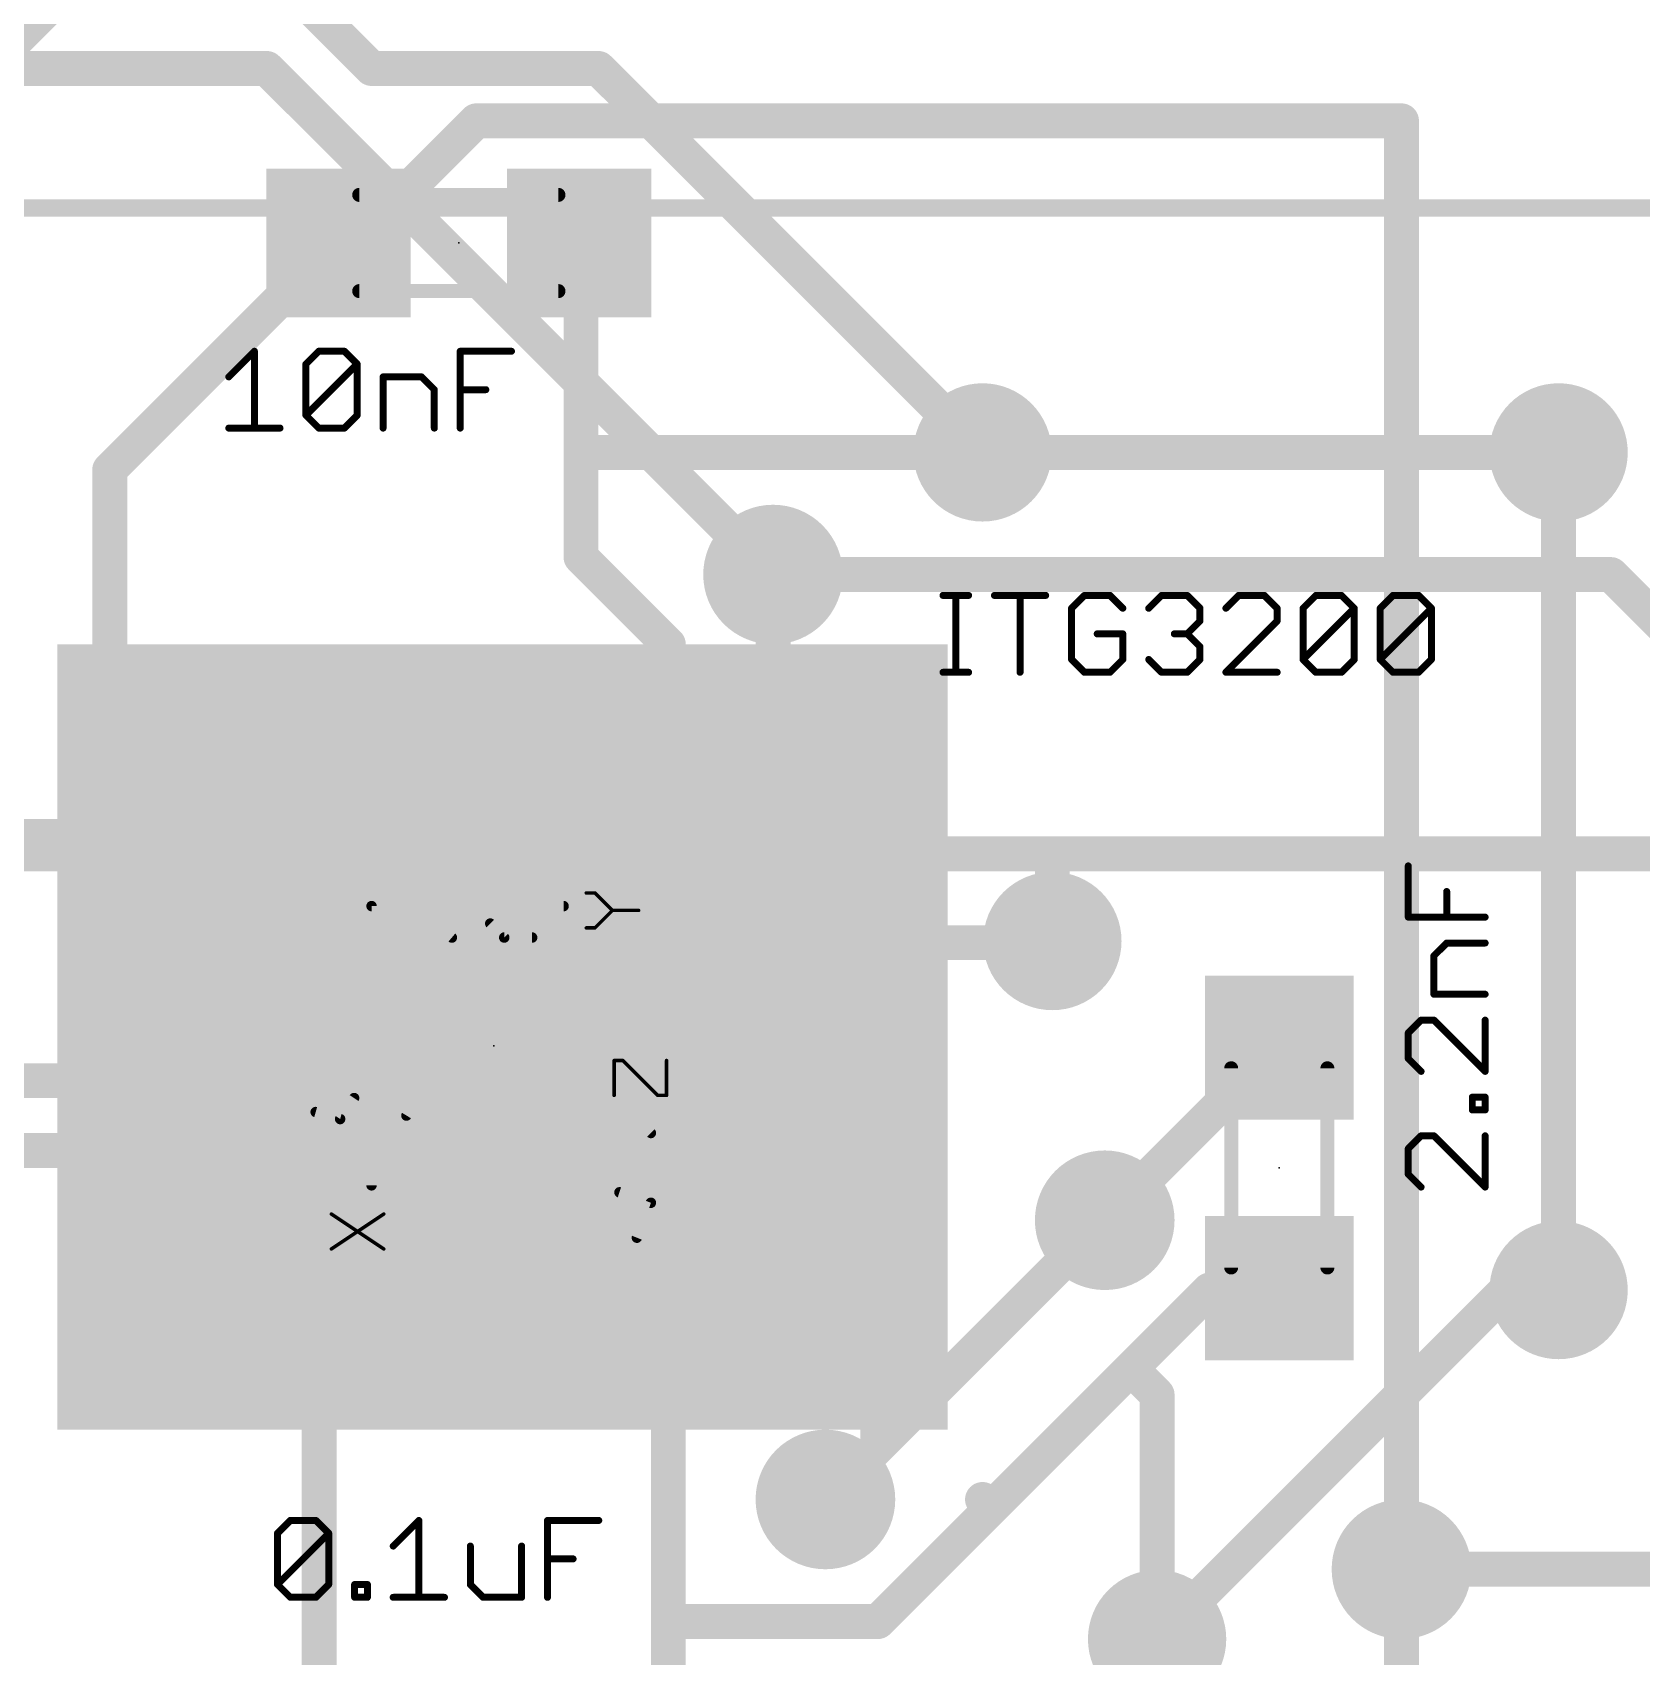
# Model space of a CAD drawing. Extents: x 0 to 99.1, y -1.2 to 60.2.
# Drawn here: x 39.95 to 51.66, y 40.39 to 52.2 of the extents above; entities that cross this region are included whole.
import ezdxf

# ---------------------------------------------------------------- set-up
doc = ezdxf.new("R2010")
doc.units = 0
for name, color, linetype in [('1', 22, 'CONTINUOUS'), ('16', 175, 'CONTINUOUS'), ('18', 82, 'CONTINUOUS'), ('21', 253, 'CONTINUOUS'), ('23', 7, 'CONTINUOUS'), ('43', 82, 'CONTINUOUS'), ('51', 253, 'CONTINUOUS')]:
    doc.layers.add(name, color=color, linetype=linetype)

# ---------------------------------------------------------------- blocks, each defined once
blk = doc.blocks.new('RECT')
blk.add_solid([(-0.5, -0.5), (0.5, -0.5), (-0.5, 0.5), (0.5, 0.5)])
blk = doc.blocks.new('ROUNDV')
at = {"const_width": 0.5}
blk.add_lwpolyline([(0, -0.25, 1), (0, 0.25, 1), (0, -0.25)], format="xyb", dxfattribs=at)

msp = doc.modelspace()

# ---------------------------------------------------------------- linework, layer by layer
at = {"layer": '1', "const_width": 0.254}
for points in [[(34.417, 46.736), (40.259, 52.578)], [(43.18, 51.562), (42.291, 50.673)], [(49.911, 51.562), (43.18, 51.562)], [(49.911, 41.021), (49.911, 51.562)], [(42.164, 50.673), (40.513, 49.022)], [(42.164, 50.673), (42.178, 50.673)], [(42.291, 50.673), (42.178, 50.673)], [(43.942, 50.673), (43.928, 50.673)], [(43.942, 50.673), (43.942, 49.149)], [(43.942, 49.149), (43.942, 48.387)], [(46.863, 49.149), (43.942, 49.149)], [(51.054, 49.149), (51.054, 43.053)], [(40.513, 49.022), (40.513, 46.355)], [(43.942, 48.387), (44.577, 47.752)], [(45.339, 48.26), (45.339, 46.101)], [(44.577, 47.752), (44.577, 46.863)], [(44.577, 46.863), (44.557, 46.831)], [(40.513, 46.355), (37.084, 46.355)], [(40.513, 46.355), (40.513, 45.593)], [(45.339, 46.101), (45.307, 46.081)], [(40.513, 45.593), (41.275, 45.593)], [(41.275, 45.593), (41.307, 45.581)], [(41.402, 45.466), (41.307, 45.581)], [(45.307, 45.581), (47.105, 45.581)], [(47.105, 45.581), (47.371, 45.593)], [(41.402, 45.466), (41.402, 45.085)], [(41.402, 45.085), (41.307, 45.081)], [(49.022, 44.831), (47.752, 43.561)], [(49.022, 44.831), (49.022, 44.817)], [(37.719, 44.577), (41.275, 44.577)], [(41.275, 44.577), (41.307, 44.581)], [(41.275, 44.069), (41.307, 44.081)], [(45.339, 44.069), (45.307, 44.081)], [(37.719, 44.069), (41.275, 44.069)], [(46.101, 44.069), (45.339, 44.069)], [(46.101, 41.91), (46.101, 44.069)], [(47.9425, 42.4815), (48.514, 43.053)], [(48.514, 43.053), (49.022, 43.053)], [(49.022, 43.053), (49.022, 43.067)], [(42.037, 42.799), (42.057, 42.831)], [(42.037, 40.259), (42.037, 42.799)], [(44.577, 42.799), (44.557, 42.831)], [(44.577, 40.64), (44.577, 42.799)], [(46.9265, 41.4655), (47.9425, 42.4815)], [(48.133, 42.291), (47.9425, 42.4815)], [(48.133, 40.513), (48.133, 42.291)], [(45.72, 41.529), (46.101, 41.91)], [(46.863, 41.529), (46.9265, 41.4655)], [(46.101, 40.64), (46.9265, 41.4655)], [(49.911, 38.862), (49.911, 41.021)], [(44.577, 40.005), (44.577, 40.64)], [(44.577, 40.64), (46.101, 40.64)], [(42.545, 39.751), (42.037, 40.259)]]:
    msp.add_lwpolyline(points, dxfattribs=at)
at = {"layer": '1', "const_width": 0.127}
for points in [[(43.18, 51.6255, 1), (43.18, 51.4985)], [(43.2249, 51.5171, 1), (43.1351, 51.6069)], [(49.9745, 51.562, 1), (49.8475, 51.562)], [(49.911, 51.4985, 1), (49.911, 51.6255)], [(42.164, 50.7365, 1), (42.164, 50.6095)], [(42.178, 50.7365, 1), (42.178, 50.6095)], [(42.2089, 50.6281, 1), (42.1191, 50.7179)], [(42.178, 50.6095, 1), (42.178, 50.7365)], [(42.2461, 50.7179, 1), (42.3359, 50.6281)], [(42.291, 50.6095, 1), (42.291, 50.7365)], [(43.928, 50.7365, 1), (43.928, 50.6095)], [(44.0055, 50.673, 1), (43.8785, 50.673)], [(43.942, 50.6095, 1), (43.942, 50.7365)], [(44.0055, 49.149, 1), (43.8785, 49.149)], [(43.942, 49.2125, 1), (43.942, 49.0855)], [(43.8785, 49.149, 1), (44.0055, 49.149)], [(46.863, 49.0855, 1), (46.863, 49.2125)], [(51.1175, 49.149, 1), (50.9905, 49.149)], [(40.5765, 49.022, 1), (40.4495, 49.022)], [(40.4681, 49.0669, 1), (40.5579, 48.9771)], [(43.9869, 48.4319, 1), (43.8971, 48.3421)], [(43.8785, 48.387, 1), (44.0055, 48.387)], [(45.4025, 48.26, 1), (45.2755, 48.26)], [(44.6405, 47.752, 1), (44.5135, 47.752)], [(44.5321, 47.7071, 1), (44.6219, 47.7969)], [(44.5032, 46.8647, 1), (44.6108, 46.7973)], [(44.5135, 46.863, 1), (44.6405, 46.863)], [(44.6308, 46.8293, 1), (44.5232, 46.8967)], [(40.5765, 46.355, 1), (40.4495, 46.355)], [(40.513, 46.2915, 1), (40.513, 46.4185)], [(40.4495, 46.355, 1), (40.5765, 46.355)], [(45.3727, 46.0472, 1), (45.3053, 46.1548)], [(45.2733, 46.1348, 1), (45.3407, 46.0272)], [(45.2755, 46.101, 1), (45.4025, 46.101)], [(40.513, 45.6565, 1), (40.513, 45.5295)], [(40.4495, 45.593, 1), (40.5765, 45.593)], [(41.2973, 45.6525, 1), (41.2527, 45.5335)], [(41.356, 45.6214, 1), (41.258, 45.5406)], [(41.275, 45.5295, 1), (41.275, 45.6565)], [(41.2847, 45.5215, 1), (41.3293, 45.6405)], [(45.307, 45.6445, 1), (45.307, 45.5175)], [(47.1021, 45.6444, 1), (47.1079, 45.5176)], [(47.105, 45.5175, 1), (47.105, 45.6445)], [(47.3739, 45.5296, 1), (47.3681, 45.6564)], [(41.4655, 45.466, 1), (41.3385, 45.466)], [(41.353, 45.4256, 1), (41.451, 45.5064)], [(41.3043, 45.1444, 1), (41.3097, 45.0176)], [(41.4047, 45.0216, 1), (41.3993, 45.1484)], [(41.3385, 45.085, 1), (41.4655, 45.085)], [(49.0855, 44.831, 1), (48.9585, 44.831)], [(49.0669, 44.7861, 1), (48.9771, 44.8759)], [(48.9585, 44.817, 1), (49.0855, 44.817)], [(41.2671, 44.64, 1), (41.2829, 44.514)], [(41.275, 44.5135, 1), (41.275, 44.6405)], [(41.3149, 44.518, 1), (41.2991, 44.644)], [(41.3293, 44.0215, 1), (41.2847, 44.1405)], [(45.3293, 44.1405, 1), (45.2847, 44.0215)], [(41.2527, 44.1285, 1), (41.2973, 44.0095)], [(41.275, 44.0055, 1), (41.275, 44.1325)], [(45.339, 44.1325, 1), (45.339, 44.0055)], [(45.3167, 44.0095, 1), (45.3613, 44.1285)], [(46.1645, 44.069, 1), (46.0375, 44.069)], [(46.101, 44.0055, 1), (46.101, 44.1325)], [(47.7071, 43.6059, 1), (47.7969, 43.5161)], [(48.514, 43.1165, 1), (48.514, 42.9895)], [(48.5589, 43.0081, 1), (48.4691, 43.0979)], [(49.0855, 43.067, 1), (48.9585, 43.067)], [(49.022, 42.9895, 1), (49.022, 43.1165)], [(48.9585, 43.053, 1), (49.0855, 43.053)], [(50.9905, 43.053, 1), (51.1175, 43.053)], [(42.1005, 42.799, 1), (41.9735, 42.799)], [(42.1108, 42.7973, 1), (42.0032, 42.8647)], [(44.6108, 42.8647, 1), (44.5032, 42.7973)], [(44.6405, 42.799, 1), (44.5135, 42.799)], [(41.9832, 42.8327, 1), (42.0908, 42.7653)], [(44.5232, 42.7653, 1), (44.6308, 42.8327)], [(47.9874, 42.5264, 1), (47.8976, 42.4366)], [(47.8976, 42.5264, 1), (47.9874, 42.4366)], [(47.9874, 42.4366, 1), (47.8976, 42.5264)], [(48.1965, 42.291, 1), (48.0695, 42.291)], [(48.0881, 42.2461, 1), (48.1779, 42.3359)], [(46.0375, 41.91, 1), (46.1645, 41.91)], [(46.1459, 41.8651, 1), (46.0561, 41.9549)], [(45.6751, 41.5739, 1), (45.7649, 41.4841)], [(46.9079, 41.5739, 1), (46.8181, 41.4841)], [(46.8816, 41.5104, 1), (46.9714, 41.4206)], [(46.9714, 41.4206, 1), (46.8816, 41.5104)], [(46.8816, 41.4206, 1), (46.9714, 41.5104)], [(49.9745, 41.021, 1), (49.8475, 41.021)], [(49.8475, 41.021, 1), (49.9745, 41.021)], [(44.6405, 40.64, 1), (44.5135, 40.64)], [(44.577, 40.7035, 1), (44.577, 40.5765)], [(44.5135, 40.64, 1), (44.6405, 40.64)], [(46.0561, 40.6849, 1), (46.1459, 40.5951)], [(46.101, 40.5765, 1), (46.101, 40.7035)], [(48.0695, 40.513, 1), (48.1965, 40.513)]]:
    msp.add_lwpolyline(points, format="xyb", dxfattribs=at)
at = {"layer": '16', "const_width": 0.254}
for points in [[(40.259, 54.102), (42.418, 51.943)], [(20.701, 51.943), (41.656, 51.943)], [(41.656, 51.943), (45.339, 48.26)], [(42.418, 51.943), (44.069, 51.943)], [(44.069, 51.943), (46.863, 49.149)], [(46.863, 49.149), (51.054, 49.149)], [(45.339, 48.26), (51.435, 48.26)], [(51.435, 48.26), (55.3085, 44.3865)], [(47.371, 46.228), (23.876, 46.228)], [(52.197, 46.228), (47.371, 46.228)], [(47.371, 45.593), (47.371, 46.228)], [(47.752, 43.561), (45.72, 41.529)], [(50.673, 43.053), (48.133, 40.513)], [(51.054, 43.053), (50.673, 43.053)], [(49.911, 41.021), (60.706, 41.021)]]:
    msp.add_lwpolyline(points, dxfattribs=at)
at = {"layer": '16', "const_width": 0.127}
for points in [[(41.7009, 51.9879, 1), (41.6111, 51.8981)], [(41.656, 51.8795, 1), (41.656, 52.0065)], [(42.418, 52.0065, 1), (42.418, 51.8795)], [(42.3731, 51.8981, 1), (42.4629, 51.9879)], [(44.1139, 51.9879, 1), (44.0241, 51.8981)], [(44.069, 51.8795, 1), (44.069, 52.0065)], [(46.863, 49.2125, 1), (46.863, 49.0855)], [(46.8181, 49.1041, 1), (46.9079, 49.1939)], [(51.054, 49.0855, 1), (51.054, 49.2125)], [(45.339, 48.3235, 1), (45.339, 48.1965)], [(45.2941, 48.2151, 1), (45.3839, 48.3049)], [(51.4799, 48.3049, 1), (51.3901, 48.2151)], [(51.435, 48.1965, 1), (51.435, 48.3235)], [(47.371, 46.2915, 1), (47.371, 46.1645)], [(47.4345, 46.228, 1), (47.3075, 46.228)], [(47.371, 46.1645, 1), (47.371, 46.2915)], [(47.3075, 45.593, 1), (47.4345, 45.593)], [(47.7969, 43.5161, 1), (47.7071, 43.6059)], [(50.673, 43.1165, 1), (50.673, 42.9895)], [(50.7179, 43.0081, 1), (50.6281, 43.0979)], [(51.054, 42.9895, 1), (51.054, 43.1165)], [(45.6751, 41.5739, 1), (45.7649, 41.4841)], [(49.911, 41.0845, 1), (49.911, 40.9575)], [(48.0881, 40.5579, 1), (48.1779, 40.4681)]]:
    msp.add_lwpolyline(points, format="xyb", dxfattribs=at)
at = {"layer": '21'}
for points, const_width in [([(41.3792, 49.6987), (41.5656, 49.8851)], 0.0508), ([(41.5656, 49.8851), (41.5656, 49.3258)], 0.0508), ([(41.9405, 49.7919), (42.0337, 49.8851)], 0.0508), ([(42.0337, 49.8851), (42.2201, 49.8851)], 0.0508), ([(42.2201, 49.8851), (42.3133, 49.7919)], 0.0508), ([(43.0631, 49.3258), (43.0631, 49.8851)], 0.0508), ([(43.0631, 49.8851), (43.4359, 49.8851)], 0.0508), ([(41.9405, 49.419), (41.9405, 49.7919)], 0.0508), ([(41.9405, 49.419), (42.3133, 49.7919)], 0.0508), ([(42.3133, 49.7919), (42.3133, 49.419)], 0.0508), ([(42.5018, 49.3258), (42.5018, 49.6987)], 0.0508), ([(42.5018, 49.6987), (42.7814, 49.6987)], 0.0508), ([(42.7814, 49.6987), (42.8746, 49.6054)], 0.0508), ([(42.8746, 49.6054), (42.8746, 49.3258)], 0.0508), ([(43.0631, 49.6054), (43.2495, 49.6054)], 0.0508), ([(42.0337, 49.3258), (41.9405, 49.419)], 0.0508), ([(42.3133, 49.419), (42.2201, 49.3258)], 0.0508), ([(41.3792, 49.3258), (41.752, 49.3258)], 0.0508), ([(42.2201, 49.3258), (42.0337, 49.3258)], 0.0508), ([(46.5753, 48.1081), (46.7617, 48.1081)], 0.0508), ([(46.6685, 47.5488), (46.6685, 48.1081)], 0.0508), ([(46.9495, 48.1081), (47.3224, 48.1081)], 0.0508), ([(47.136, 47.5488), (47.136, 48.1081)], 0.0508), ([(47.6041, 48.1081), (47.5108, 48.0149)], 0.0508), ([(47.7905, 48.1081), (47.6041, 48.1081)], 0.0508), ([(47.8837, 48.0149), (47.7905, 48.1081)], 0.0508), ([(48.0721, 48.0149), (48.1654, 48.1081)], 0.0508), ([(48.1654, 48.1081), (48.3518, 48.1081)], 0.0508), ([(48.3518, 48.1081), (48.445, 48.0149)], 0.0508), ([(48.7267, 48.1081), (48.6335, 48.0149)], 0.0508), ([(48.9131, 48.1081), (48.7267, 48.1081)], 0.0508), ([(49.0063, 48.0149), (48.9131, 48.1081)], 0.0508), ([(49.1948, 48.0149), (49.288, 48.1081)], 0.0508), ([(49.288, 48.1081), (49.4744, 48.1081)], 0.0508), ([(49.4744, 48.1081), (49.5676, 48.0149)], 0.0508), ([(49.7561, 48.0149), (49.8493, 48.1081)], 0.0508), ([(49.8493, 48.1081), (50.0357, 48.1081)], 0.0508), ([(50.0357, 48.1081), (50.1289, 48.0149)], 0.0508), ([(47.5108, 48.0149), (47.5108, 47.642)], 0.0508), ([(48.445, 48.0149), (48.445, 47.9216)], 0.0508), ([(49.0063, 47.9216), (49.0063, 48.0149)], 0.0508), ([(49.1948, 47.642), (49.1948, 48.0149)], 0.0508), ([(49.1948, 47.642), (49.5676, 48.0149)], 0.0508), ([(49.5676, 48.0149), (49.5676, 47.642)], 0.0508), ([(49.7561, 47.642), (49.7561, 48.0149)], 0.0508), ([(49.7561, 47.642), (50.1289, 48.0149)], 0.0508), ([(50.1289, 48.0149), (50.1289, 47.642)], 0.0508), ([(48.445, 47.9216), (48.3518, 47.8284)], 0.0508), ([(48.6335, 47.5488), (49.0063, 47.9216)], 0.0508), ([(47.8837, 47.8284), (47.6973, 47.8284)], 0.0508), ([(47.8837, 47.642), (47.8837, 47.8284)], 0.0508), ([(48.3518, 47.8284), (48.2586, 47.8284)], 0.0508), ([(48.3518, 47.8284), (48.445, 47.7352)], 0.0508), ([(48.445, 47.7352), (48.445, 47.642)], 0.0508), ([(47.5108, 47.642), (47.6041, 47.5488)], 0.0508), ([(47.7905, 47.5488), (47.8837, 47.642)], 0.0508), ([(48.1654, 47.5488), (48.0721, 47.642)], 0.0508), ([(48.445, 47.642), (48.3518, 47.5488)], 0.0508), ([(49.288, 47.5488), (49.1948, 47.642)], 0.0508), ([(49.5676, 47.642), (49.4744, 47.5488)], 0.0508), ([(49.8493, 47.5488), (49.7561, 47.642)], 0.0508), ([(50.1289, 47.642), (50.0357, 47.5488)], 0.0508), ([(46.5753, 47.5488), (46.7617, 47.5488)], 0.0508), ([(47.6041, 47.5488), (47.7905, 47.5488)], 0.0508), ([(48.3518, 47.5488), (48.1654, 47.5488)], 0.0508), ([(49.0063, 47.5488), (48.6335, 47.5488)], 0.0508), ([(49.4744, 47.5488), (49.288, 47.5488)], 0.0508), ([(50.0357, 47.5488), (49.8493, 47.5488)], 0.0508), ([(41.307, 46.481), (41.307, 46.831)], 0.2032), ([(41.307, 46.831), (41.657, 46.831)], 0.2032), ([(45.307, 46.481), (44.957, 46.831)], 0.2032), ([(49.9603, 45.767), (49.9603, 46.1398)], 0.0508), ([(50.24, 45.767), (50.24, 45.9534)], 0.0508), ([(50.5196, 45.767), (49.9603, 45.767)], 0.0508), ([(50.1468, 45.4853), (50.24, 45.5785)], 0.0508), ([(50.1468, 45.2057), (50.1468, 45.4853)], 0.0508), ([(50.24, 45.5785), (50.5196, 45.5785)], 0.0508), ([(50.5196, 45.2057), (50.1468, 45.2057)], 0.0508), ([(50.0535, 45.0172), (49.9603, 44.924)], 0.0508), ([(50.1468, 45.0172), (50.0535, 45.0172)], 0.0508), ([(50.5196, 44.6444), (50.1468, 45.0172)], 0.0508), ([(50.5196, 45.0172), (50.5196, 44.6444)], 0.0508), ([(49.9603, 44.924), (49.9603, 44.7376)], 0.0508), ([(49.9603, 44.7376), (50.0535, 44.6444)], 0.0508), ([(50.4264, 44.3637), (50.4264, 44.4569)], 0.0508), ([(50.4264, 44.4569), (50.5196, 44.4569)], 0.0508), ([(50.5196, 44.4569), (50.5196, 44.3637)], 0.0508), ([(50.5196, 44.3637), (50.4264, 44.3637)], 0.0508), ([(50.0535, 44.1753), (49.9603, 44.082)], 0.0508), ([(49.9603, 44.082), (49.9603, 43.8956)], 0.0508), ([(50.1468, 44.1753), (50.0535, 44.1753)], 0.0508), ([(50.5196, 43.8024), (50.1468, 44.1753)], 0.0508), ([(50.5196, 44.1753), (50.5196, 43.8024)], 0.0508), ([(49.9603, 43.8956), (50.0535, 43.8024)], 0.0508), ([(41.307, 43.181), (41.307, 42.831)], 0.2032), ([(45.307, 42.831), (45.307, 43.181)], 0.2032), ([(41.657, 42.831), (41.307, 42.831)], 0.2032), ([(44.957, 42.831), (45.307, 42.831)], 0.2032), ([(41.7335, 41.2829), (41.8267, 41.3761)], 0.0508), ([(41.8267, 41.3761), (42.0131, 41.3761)], 0.0508), ([(42.0131, 41.3761), (42.1063, 41.2829)], 0.0508), ([(42.5755, 41.1897), (42.7619, 41.3761)], 0.0508), ([(42.7619, 41.3761), (42.7619, 40.8168)], 0.0508), ([(43.6981, 40.8168), (43.6981, 41.3761)], 0.0508), ([(43.6981, 41.3761), (44.0709, 41.3761)], 0.0508), ([(41.7335, 40.91), (41.7335, 41.2829)], 0.0508), ([(41.7335, 40.91), (42.1063, 41.2829)], 0.0508), ([(42.1063, 41.2829), (42.1063, 40.91)], 0.0508), ([(43.1368, 41.1897), (43.1368, 40.91)], 0.0508), ([(43.5096, 40.8168), (43.5096, 41.1897)], 0.0508), ([(43.6981, 41.0964), (43.8845, 41.0964)], 0.0508), ([(41.8267, 40.8168), (41.7335, 40.91)], 0.0508), ([(42.1063, 40.91), (42.0131, 40.8168)], 0.0508), ([(42.2948, 40.8168), (42.2948, 40.91)], 0.0508), ([(42.2948, 40.91), (42.388, 40.91)], 0.0508), ([(42.388, 40.91), (42.388, 40.8168)], 0.0508), ([(43.1368, 40.91), (43.23, 40.8168)], 0.0508), ([(42.0131, 40.8168), (41.8267, 40.8168)], 0.0508), ([(42.388, 40.8168), (42.2948, 40.8168)], 0.0508), ([(42.5755, 40.8168), (42.9483, 40.8168)], 0.0508), ([(43.23, 40.8168), (43.5096, 40.8168)], 0.0508)]:
    msp.add_lwpolyline(points, dxfattribs=dict(at, const_width=const_width))
for points, const_width in [([(41.5783, 49.8851, 1), (41.5529, 49.8851)], 0.0254), ([(41.5746, 49.8761, 1), (41.5566, 49.8941)], 0.0254), ([(42.0337, 49.8978, 1), (42.0337, 49.8724)], 0.0254), ([(42.0427, 49.8761, 1), (42.0247, 49.8941)], 0.0254), ([(42.2291, 49.8941, 1), (42.2111, 49.8761)], 0.0254), ([(42.2201, 49.8724, 1), (42.2201, 49.8978)], 0.0254), ([(43.0758, 49.8851, 1), (43.0504, 49.8851)], 0.0254), ([(43.0631, 49.8978, 1), (43.0631, 49.8724)], 0.0254), ([(43.4359, 49.8724, 1), (43.4359, 49.8978)], 0.0254), ([(41.9532, 49.7919, 1), (41.9278, 49.7919)], 0.0254), ([(41.9315, 49.8008, 1), (41.9494, 49.7829)], 0.0254), ([(42.326, 49.7919, 1), (42.3006, 49.7919)], 0.0254), ([(42.3223, 49.7829, 1), (42.3043, 49.8008)], 0.0254), ([(42.3043, 49.7829, 1), (42.3223, 49.8008)], 0.0254), ([(41.3702, 49.7076, 1), (41.3881, 49.6897)], 0.0254), ([(42.5145, 49.6987, 1), (42.4891, 49.6987)], 0.0254), ([(42.5018, 49.7114, 1), (42.5018, 49.6859)], 0.0254), ([(42.7904, 49.7076, 1), (42.7724, 49.6897)], 0.0254), ([(42.7814, 49.6859, 1), (42.7814, 49.7114)], 0.0254), ([(42.8873, 49.6054, 1), (42.8619, 49.6054)], 0.0254), ([(42.8656, 49.5965, 1), (42.8836, 49.6144)], 0.0254), ([(43.0631, 49.6181, 1), (43.0631, 49.5927)], 0.0254), ([(43.2495, 49.5927, 1), (43.2495, 49.6181)], 0.0254), ([(41.9494, 49.428, 1), (41.9315, 49.41)], 0.0254), ([(41.9315, 49.428, 1), (41.9494, 49.41)], 0.0254), ([(41.9278, 49.419, 1), (41.9532, 49.419)], 0.0254), ([(42.3006, 49.419, 1), (42.326, 49.419)], 0.0254), ([(42.3223, 49.41, 1), (42.3043, 49.428)], 0.0254), ([(41.3792, 49.3385, 1), (41.3792, 49.3131)], 0.0254), ([(41.5529, 49.3258, 1), (41.5783, 49.3258)], 0.0254), ([(41.752, 49.3131, 1), (41.752, 49.3385)], 0.0254), ([(42.0337, 49.3385, 1), (42.0337, 49.3131)], 0.0254), ([(42.0247, 49.3168, 1), (42.0427, 49.3348)], 0.0254), ([(42.2111, 49.3348, 1), (42.2291, 49.3168)], 0.0254), ([(42.2201, 49.3131, 1), (42.2201, 49.3385)], 0.0254), ([(42.4891, 49.3258, 1), (42.5145, 49.3258)], 0.0254), ([(42.8619, 49.3258, 1), (42.8873, 49.3258)], 0.0254), ([(43.0504, 49.3258, 1), (43.0758, 49.3258)], 0.0254), ([(46.5753, 48.1208, 1), (46.5753, 48.0954)], 0.0254), ([(46.6812, 48.1081, 1), (46.6558, 48.1081)], 0.0254), ([(46.7617, 48.0954, 1), (46.7617, 48.1208)], 0.0254), ([(46.9495, 48.1208, 1), (46.9495, 48.0954)], 0.0254), ([(47.1487, 48.1081, 1), (47.1233, 48.1081)], 0.0254), ([(47.3224, 48.0954, 1), (47.3224, 48.1208)], 0.0254), ([(47.6041, 48.1208, 1), (47.6041, 48.0954)], 0.0254), ([(47.613, 48.0991, 1), (47.5951, 48.1171)], 0.0254), ([(47.7995, 48.1171, 1), (47.7815, 48.0991)], 0.0254), ([(47.7905, 48.0954, 1), (47.7905, 48.1208)], 0.0254), ([(48.1654, 48.1208, 1), (48.1654, 48.0954)], 0.0254), ([(48.1743, 48.0991, 1), (48.1564, 48.1171)], 0.0254), ([(48.3608, 48.1171, 1), (48.3428, 48.0991)], 0.0254), ([(48.3518, 48.0954, 1), (48.3518, 48.1208)], 0.0254), ([(48.7267, 48.1208, 1), (48.7267, 48.0954)], 0.0254), ([(48.7356, 48.0991, 1), (48.7177, 48.1171)], 0.0254), ([(48.9221, 48.1171, 1), (48.9041, 48.0991)], 0.0254), ([(48.9131, 48.0954, 1), (48.9131, 48.1208)], 0.0254), ([(49.288, 48.1208, 1), (49.288, 48.0954)], 0.0254), ([(49.297, 48.0991, 1), (49.279, 48.1171)], 0.0254), ([(49.4834, 48.1171, 1), (49.4654, 48.0991)], 0.0254), ([(49.4744, 48.0954, 1), (49.4744, 48.1208)], 0.0254), ([(49.8493, 48.1208, 1), (49.8493, 48.0954)], 0.0254), ([(49.8583, 48.0991, 1), (49.8403, 48.1171)], 0.0254), ([(50.0447, 48.1171, 1), (50.0267, 48.0991)], 0.0254), ([(50.0357, 48.0954, 1), (50.0357, 48.1208)], 0.0254), ([(47.5235, 48.0149, 1), (47.4981, 48.0149)], 0.0254), ([(47.5019, 48.0238, 1), (47.5198, 48.0059)], 0.0254), ([(47.8747, 48.0059, 1), (47.8927, 48.0238)], 0.0254), ([(48.0632, 48.0238, 1), (48.0811, 48.0059)], 0.0254), ([(48.4577, 48.0149, 1), (48.4323, 48.0149)], 0.0254), ([(48.436, 48.0059, 1), (48.454, 48.0238)], 0.0254), ([(48.6245, 48.0238, 1), (48.6424, 48.0059)], 0.0254), ([(49.019, 48.0149, 1), (48.9936, 48.0149)], 0.0254), ([(48.9973, 48.0059, 1), (49.0153, 48.0238)], 0.0254), ([(49.2075, 48.0149, 1), (49.1821, 48.0149)], 0.0254), ([(49.1858, 48.0238, 1), (49.2037, 48.0059)], 0.0254), ([(49.5803, 48.0149, 1), (49.5549, 48.0149)], 0.0254), ([(49.5766, 48.0059, 1), (49.5586, 48.0238)], 0.0254), ([(49.5586, 48.0059, 1), (49.5766, 48.0238)], 0.0254), ([(49.7688, 48.0149, 1), (49.7434, 48.0149)], 0.0254), ([(49.7471, 48.0238, 1), (49.7651, 48.0059)], 0.0254), ([(50.1416, 48.0149, 1), (50.1162, 48.0149)], 0.0254), ([(50.1379, 48.0059, 1), (50.1199, 48.0238)], 0.0254), ([(50.1199, 48.0059, 1), (50.1379, 48.0238)], 0.0254), ([(48.4323, 47.9216, 1), (48.4577, 47.9216)], 0.0254), ([(48.454, 47.9127, 1), (48.436, 47.9306)], 0.0254), ([(48.9936, 47.9216, 1), (49.019, 47.9216)], 0.0254), ([(49.0153, 47.9127, 1), (48.9973, 47.9306)], 0.0254), ([(47.6973, 47.8411, 1), (47.6973, 47.8157)], 0.0254), ([(47.8964, 47.8284, 1), (47.871, 47.8284)], 0.0254), ([(47.8837, 47.8157, 1), (47.8837, 47.8411)], 0.0254), ([(48.2586, 47.8411, 1), (48.2586, 47.8157)], 0.0254), ([(48.3608, 47.8374, 1), (48.3428, 47.8195)], 0.0254), ([(48.3428, 47.8374, 1), (48.3608, 47.8195)], 0.0254), ([(48.3518, 47.8157, 1), (48.3518, 47.8411)], 0.0254), ([(48.4577, 47.7352, 1), (48.4323, 47.7352)], 0.0254), ([(48.436, 47.7262, 1), (48.454, 47.7442)], 0.0254), ([(47.4981, 47.642, 1), (47.5235, 47.642)], 0.0254), ([(47.5198, 47.651, 1), (47.5019, 47.633)], 0.0254), ([(47.871, 47.642, 1), (47.8964, 47.642)], 0.0254), ([(47.8927, 47.633, 1), (47.8747, 47.651)], 0.0254), ([(48.0811, 47.651, 1), (48.0632, 47.633)], 0.0254), ([(48.4323, 47.642, 1), (48.4577, 47.642)], 0.0254), ([(48.454, 47.633, 1), (48.436, 47.651)], 0.0254), ([(49.2037, 47.651, 1), (49.1858, 47.633)], 0.0254), ([(49.1858, 47.651, 1), (49.2037, 47.633)], 0.0254), ([(49.1821, 47.642, 1), (49.2075, 47.642)], 0.0254), ([(49.5549, 47.642, 1), (49.5803, 47.642)], 0.0254), ([(49.5766, 47.633, 1), (49.5586, 47.651)], 0.0254), ([(49.7651, 47.651, 1), (49.7471, 47.633)], 0.0254), ([(49.7471, 47.651, 1), (49.7651, 47.633)], 0.0254), ([(49.7434, 47.642, 1), (49.7688, 47.642)], 0.0254), ([(50.1162, 47.642, 1), (50.1416, 47.642)], 0.0254), ([(50.1379, 47.633, 1), (50.1199, 47.651)], 0.0254), ([(45.593, 46.9162, 1), (45.593, 47.3178, 1), (45.593, 46.9162)], 0.4016), ([(46.5753, 47.5615, 1), (46.5753, 47.5361)], 0.0254), ([(46.6558, 47.5488, 1), (46.6812, 47.5488)], 0.0254), ([(46.7617, 47.5361, 1), (46.7617, 47.5615)], 0.0254), ([(47.1233, 47.5488, 1), (47.1487, 47.5488)], 0.0254), ([(47.6041, 47.5615, 1), (47.6041, 47.5361)], 0.0254), ([(47.5951, 47.5398, 1), (47.613, 47.5578)], 0.0254), ([(47.7815, 47.5578, 1), (47.7995, 47.5398)], 0.0254), ([(47.7905, 47.5361, 1), (47.7905, 47.5615)], 0.0254), ([(48.1654, 47.5615, 1), (48.1654, 47.5361)], 0.0254), ([(48.1564, 47.5398, 1), (48.1743, 47.5578)], 0.0254), ([(48.3428, 47.5578, 1), (48.3608, 47.5398)], 0.0254), ([(48.3518, 47.5361, 1), (48.3518, 47.5615)], 0.0254), ([(48.6335, 47.5615, 1), (48.6335, 47.5361)], 0.0254), ([(48.6245, 47.5578, 1), (48.6424, 47.5398)], 0.0254), ([(49.0063, 47.5361, 1), (49.0063, 47.5615)], 0.0254), ([(49.288, 47.5615, 1), (49.288, 47.5361)], 0.0254), ([(49.279, 47.5398, 1), (49.297, 47.5578)], 0.0254), ([(49.4654, 47.5578, 1), (49.4834, 47.5398)], 0.0254), ([(49.4744, 47.5361, 1), (49.4744, 47.5615)], 0.0254), ([(49.8493, 47.5615, 1), (49.8493, 47.5361)], 0.0254), ([(49.8403, 47.5398, 1), (49.8583, 47.5578)], 0.0254), ([(50.0267, 47.5578, 1), (50.0447, 47.5398)], 0.0254), ([(50.0357, 47.5361, 1), (50.0357, 47.5615)], 0.0254), ([(41.3578, 46.831, 1), (41.2562, 46.831)], 0.1016), ([(41.307, 46.8818, 1), (41.307, 46.7802)], 0.1016), ([(41.657, 46.7802, 1), (41.657, 46.8818)], 0.1016), ([(44.9929, 46.8669, 1), (44.9211, 46.7951)], 0.1016), ([(45.2711, 46.4451, 1), (45.3429, 46.5169)], 0.1016), ([(41.2562, 46.481, 1), (41.3578, 46.481)], 0.1016), ([(49.973, 46.1398, 1), (49.9476, 46.1398)], 0.0254), ([(50.2527, 45.9534, 1), (50.2273, 45.9534)], 0.0254), ([(49.9603, 45.7797, 1), (49.9603, 45.7543)], 0.0254), ([(49.9476, 45.767, 1), (49.973, 45.767)], 0.0254), ([(50.2273, 45.767, 1), (50.2527, 45.767)], 0.0254), ([(50.5196, 45.7543, 1), (50.5196, 45.7797)], 0.0254), ([(50.1595, 45.4853, 1), (50.1341, 45.4853)], 0.0254), ([(50.1378, 45.4943, 1), (50.1557, 45.4763)], 0.0254), ([(50.24, 45.5912, 1), (50.24, 45.5658)], 0.0254), ([(50.2489, 45.5695, 1), (50.231, 45.5875)], 0.0254), ([(50.5196, 45.5658, 1), (50.5196, 45.5912)], 0.0254), ([(50.1468, 45.2184, 1), (50.1468, 45.193)], 0.0254), ([(50.1341, 45.2057, 1), (50.1595, 45.2057)], 0.0254), ([(50.5196, 45.193, 1), (50.5196, 45.2184)], 0.0254), ([(50.0535, 45.0299, 1), (50.0535, 45.0045)], 0.0254), ([(50.0625, 45.0082, 1), (50.0446, 45.0262)], 0.0254), ([(50.1557, 45.0262, 1), (50.1378, 45.0082)], 0.0254), ([(50.1468, 45.0045, 1), (50.1468, 45.0299)], 0.0254), ([(50.5323, 45.0172, 1), (50.5069, 45.0172)], 0.0254), ([(49.973, 44.924, 1), (49.9476, 44.924)], 0.0254), ([(49.9513, 44.933, 1), (49.9693, 44.915)], 0.0254), ([(49.9693, 44.7466, 1), (49.9513, 44.7286)], 0.0254), ([(49.9476, 44.7376, 1), (49.973, 44.7376)], 0.0254), ([(50.0446, 44.6354, 1), (50.0625, 44.6533)], 0.0254), ([(50.5069, 44.6444, 1), (50.5323, 44.6444)], 0.0254), ([(50.5106, 44.6354, 1), (50.5286, 44.6533)], 0.0254), ([(50.4391, 44.4569, 1), (50.4137, 44.4569)], 0.0254), ([(50.4264, 44.4696, 1), (50.4264, 44.4442)], 0.0254), ([(50.5323, 44.4569, 1), (50.5069, 44.4569)], 0.0254), ([(50.5196, 44.4442, 1), (50.5196, 44.4696)], 0.0254), ([(50.4264, 44.3764, 1), (50.4264, 44.351)], 0.0254), ([(50.4137, 44.3637, 1), (50.4391, 44.3637)], 0.0254), ([(50.5069, 44.3637, 1), (50.5323, 44.3637)], 0.0254), ([(50.5196, 44.351, 1), (50.5196, 44.3764)], 0.0254), ([(49.973, 44.082, 1), (49.9476, 44.082)], 0.0254), ([(49.9513, 44.091, 1), (49.9693, 44.0731)], 0.0254), ([(50.0535, 44.188, 1), (50.0535, 44.1626)], 0.0254), ([(50.0625, 44.1663, 1), (50.0446, 44.1842)], 0.0254), ([(50.1557, 44.1842, 1), (50.1378, 44.1663)], 0.0254), ([(50.1468, 44.1626, 1), (50.1468, 44.188)], 0.0254), ([(50.5323, 44.1753, 1), (50.5069, 44.1753)], 0.0254), ([(49.9693, 43.9046, 1), (49.9513, 43.8866)], 0.0254), ([(49.9476, 43.8956, 1), (49.973, 43.8956)], 0.0254), ([(50.0446, 43.7934, 1), (50.0625, 43.8114)], 0.0254), ([(50.5069, 43.8024, 1), (50.5323, 43.8024)], 0.0254), ([(50.5106, 43.7934, 1), (50.5286, 43.8114)], 0.0254), ([(41.3578, 43.181, 1), (41.2562, 43.181)], 0.1016), ([(45.3578, 43.181, 1), (45.2562, 43.181)], 0.1016), ([(41.307, 42.8818, 1), (41.307, 42.7802)], 0.1016), ([(41.657, 42.7802, 1), (41.657, 42.8818)], 0.1016), ([(44.957, 42.8818, 1), (44.957, 42.7802)], 0.1016), ([(45.307, 42.7802, 1), (45.307, 42.8818)], 0.1016), ([(41.2562, 42.831, 1), (41.3578, 42.831)], 0.1016), ([(45.2562, 42.831, 1), (45.3578, 42.831)], 0.1016), ([(41.8267, 41.3888, 1), (41.8267, 41.3634)], 0.0254), ([(41.8357, 41.3671, 1), (41.8177, 41.3851)], 0.0254), ([(42.0221, 41.3851, 1), (42.0042, 41.3671)], 0.0254), ([(42.0131, 41.3634, 1), (42.0131, 41.3888)], 0.0254), ([(42.7746, 41.3761, 1), (42.7492, 41.3761)], 0.0254), ([(42.7709, 41.3671, 1), (42.7529, 41.3851)], 0.0254), ([(43.7108, 41.3761, 1), (43.6854, 41.3761)], 0.0254), ([(43.6981, 41.3888, 1), (43.6981, 41.3634)], 0.0254), ([(44.0709, 41.3634, 1), (44.0709, 41.3888)], 0.0254), ([(41.7462, 41.2829, 1), (41.7208, 41.2829)], 0.0254), ([(41.7245, 41.2918, 1), (41.7425, 41.2739)], 0.0254), ([(42.1191, 41.2829, 1), (42.0936, 41.2829)], 0.0254), ([(42.1153, 41.2739, 1), (42.0974, 41.2918)], 0.0254), ([(42.0974, 41.2739, 1), (42.1153, 41.2918)], 0.0254), ([(42.5665, 41.1986, 1), (42.5844, 41.1807)], 0.0254), ([(43.1495, 41.1897, 1), (43.1241, 41.1897)], 0.0254), ([(43.5223, 41.1897, 1), (43.4969, 41.1897)], 0.0254), ([(43.6981, 41.1091, 1), (43.6981, 41.0837)], 0.0254), ([(43.8845, 41.0837, 1), (43.8845, 41.1091)], 0.0254), ([(41.7425, 40.919, 1), (41.7245, 40.901)], 0.0254), ([(41.7245, 40.919, 1), (41.7425, 40.901)], 0.0254), ([(41.7208, 40.91, 1), (41.7462, 40.91)], 0.0254), ([(42.0936, 40.91, 1), (42.1191, 40.91)], 0.0254), ([(42.1153, 40.901, 1), (42.0974, 40.919)], 0.0254), ([(42.3075, 40.91, 1), (42.2821, 40.91)], 0.0254), ([(42.2948, 40.9227, 1), (42.2948, 40.8973)], 0.0254), ([(42.4007, 40.91, 1), (42.3753, 40.91)], 0.0254), ([(42.388, 40.8973, 1), (42.388, 40.9227)], 0.0254), ([(43.1458, 40.919, 1), (43.1278, 40.901)], 0.0254), ([(43.1241, 40.91, 1), (43.1495, 40.91)], 0.0254), ([(41.8267, 40.8295, 1), (41.8267, 40.8041)], 0.0254), ([(41.8177, 40.8078, 1), (41.8357, 40.8258)], 0.0254), ([(42.0042, 40.8258, 1), (42.0221, 40.8078)], 0.0254), ([(42.0131, 40.8041, 1), (42.0131, 40.8295)], 0.0254), ([(42.2948, 40.8295, 1), (42.2948, 40.8041)], 0.0254), ([(42.2821, 40.8168, 1), (42.3075, 40.8168)], 0.0254), ([(42.3753, 40.8168, 1), (42.4007, 40.8168)], 0.0254), ([(42.388, 40.8041, 1), (42.388, 40.8295)], 0.0254), ([(42.5755, 40.8295, 1), (42.5755, 40.8041)], 0.0254), ([(42.7492, 40.8168, 1), (42.7746, 40.8168)], 0.0254), ([(42.9483, 40.8041, 1), (42.9483, 40.8295)], 0.0254), ([(43.23, 40.8295, 1), (43.23, 40.8041)], 0.0254), ([(43.221, 40.8078, 1), (43.239, 40.8258)], 0.0254), ([(43.4969, 40.8168, 1), (43.5223, 40.8168)], 0.0254), ([(43.5096, 40.8041, 1), (43.5096, 40.8295)], 0.0254), ([(43.6854, 40.8168, 1), (43.7108, 40.8168)], 0.0254)]:
    msp.add_lwpolyline(points, format="xyb", dxfattribs=dict(at, const_width=const_width))
at = {"layer": '23'}
for p in [(43.053, 50.673), (43.307, 44.831), (49.022, 43.942)]:
    msp.add_point(p, dxfattribs=at)
at = {"layer": '51'}
for points, const_width in [([(42.328, 51.023), (43.778, 51.023)], 0.1016), ([(34.036, 50.927), (64.516, 50.927)], 0.127), ([(43.778, 50.323), (42.328, 50.323)], 0.1016), ([(43.815, 45.847), (42.418, 45.847)], 0.0762), ([(42.418, 45.847), (42.418, 43.815)], 0.0762), ([(44.0433, 45.9429), (43.9798, 45.9429)], 0.0254), ([(44.1704, 45.8158), (44.0433, 45.9429)], 0.0254), ([(43.3832, 45.6184), (43.2816, 45.72)], 0.0762), ([(44.0433, 45.6887), (44.1704, 45.8158)], 0.0254), ([(44.1704, 45.8158), (44.3611, 45.8158)], 0.0254), ([(43.5864, 45.6184), (43.3832, 45.6184)], 0.0762), ([(43.9798, 45.6887), (44.0433, 45.6887)], 0.0254), ([(44.183, 44.4695), (44.183, 44.7237)], 0.0254), ([(44.183, 44.7237), (44.2465, 44.7237)], 0.0254), ([(44.2465, 44.7237), (44.5007, 44.4695)], 0.0254), ([(44.5643, 44.4695), (44.5643, 44.7237)], 0.0254), ([(48.672, 43.217), (48.672, 44.667)], 0.1016), ([(49.372, 44.667), (49.372, 43.217)], 0.1016), ([(42.291, 44.45), (42.1894, 44.2976)], 0.0762), ([(44.5007, 44.4695), (44.5643, 44.4695)], 0.0254), ([(42.1894, 44.2976), (42.0116, 44.3484)], 0.0762), ([(44.45, 43.688), (44.2214, 43.7642)], 0.0762), ([(42.1256, 43.3519), (42.5069, 43.6061)], 0.0254), ([(42.1256, 43.6061), (42.5069, 43.3519)], 0.0254), ([(44.45, 43.688), (44.3484, 43.434)], 0.0762)]:
    msp.add_lwpolyline(points, dxfattribs=dict(at, const_width=const_width))
for points, const_width in [([(42.328, 51.0484, 1), (42.328, 50.9976)], 0.0508), ([(43.778, 50.9976, 1), (43.778, 51.0484)], 0.0508), ([(42.328, 50.3484, 1), (42.328, 50.2976)], 0.0508), ([(43.778, 50.2976, 1), (43.778, 50.3484)], 0.0508), ([(43.3832, 45.6184, 2.762), (43.0022, 45.6184)], 0.0762), ([(42.437, 45.847, 1), (42.3989, 45.847)], 0.0381), ([(42.418, 45.8661, 1), (42.418, 45.828)], 0.0381), ([(43.815, 45.828, 1), (43.815, 45.8661)], 0.0381), ([(43.9798, 45.9493, 1), (43.9798, 45.9366)], 0.0127), ([(44.0478, 45.9474, 1), (44.0388, 45.9384)], 0.0127), ([(44.0433, 45.9366, 1), (44.0433, 45.9493)], 0.0127), ([(43.2951, 45.7335, 1), (43.2681, 45.7065)], 0.0381), ([(44.1704, 45.8222, 1), (44.1704, 45.8095)], 0.0127), ([(44.1749, 45.8113, 1), (44.1659, 45.8203)], 0.0127), ([(44.1659, 45.8113, 1), (44.1749, 45.8203)], 0.0127), ([(44.3611, 45.8095, 1), (44.3611, 45.8222)], 0.0127), ([(42.99, 45.6038, 1), (43.0144, 45.633)], 0.0381), ([(43.3832, 45.6375, 1), (43.3832, 45.5994)], 0.0381), ([(43.371, 45.633, 1), (43.3954, 45.6038)], 0.0381), ([(43.3697, 45.6049, 1), (43.3967, 45.6319)], 0.0381), ([(43.5864, 45.5994, 1), (43.5864, 45.6375)], 0.0381), ([(43.9798, 45.695, 1), (43.9798, 45.6823)], 0.0127), ([(44.0388, 45.6932, 1), (44.0478, 45.6842)], 0.0127), ([(44.0433, 45.6823, 1), (44.0433, 45.695)], 0.0127), ([(42.672, 44.323, 1.8959), (42.1894, 44.2976)], 0.0762), ([(44.1893, 44.7237, 1), (44.1766, 44.7237)], 0.0127), ([(44.183, 44.7301, 1), (44.183, 44.7174)], 0.0127), ([(44.251, 44.7282, 1), (44.242, 44.7192)], 0.0127), ([(44.2465, 44.7174, 1), (44.2465, 44.7301)], 0.0127), ([(44.5707, 44.7237, 1), (44.558, 44.7237)], 0.0127), ([(48.6974, 44.667, 1), (48.6466, 44.667)], 0.0508), ([(49.3974, 44.667, 1), (49.3466, 44.667)], 0.0508), ([(42.3069, 44.4394, 1), (42.2751, 44.4606)], 0.0381), ([(44.1766, 44.4695, 1), (44.1893, 44.4695)], 0.0127), ([(44.5007, 44.4758, 1), (44.5007, 44.4631)], 0.0127), ([(44.4963, 44.465, 1), (44.5052, 44.474)], 0.0127), ([(44.558, 44.4695, 1), (44.5707, 44.4695)], 0.0127), ([(44.5643, 44.4631, 1), (44.5643, 44.4758)], 0.0127), ([(42.0168, 44.3667, 1), (42.0064, 44.3301)], 0.0381), ([(42.1735, 44.3082, 1), (42.2053, 44.287)], 0.0381), ([(42.1743, 44.286, 1), (42.2045, 44.3092)], 0.0381), ([(42.1842, 44.2793, 1), (42.1946, 44.3159)], 0.0381), ([(42.6557, 44.3329, 1), (42.6883, 44.3131)], 0.0381), ([(44.45, 44.196, 2.4142), (44.45, 43.688)], 0.0762), ([(44.4365, 44.1825, 1), (44.4635, 44.2095)], 0.0381), ([(42.3989, 43.815, 1), (42.437, 43.815)], 0.0381), ([(44.2274, 43.7823, 1), (44.2154, 43.7461)], 0.0381), ([(42.1291, 43.6114, 1), (42.1221, 43.6008)], 0.0127), ([(42.5104, 43.6008, 1), (42.5034, 43.6114)], 0.0127), ([(44.4677, 43.6809, 1), (44.4323, 43.6951)], 0.0381), ([(44.4635, 43.6745, 1), (44.4365, 43.7015)], 0.0381), ([(44.444, 43.6699, 1), (44.456, 43.7061)], 0.0381), ([(44.3307, 43.4411, 1), (44.3661, 43.4269)], 0.0381), ([(42.1221, 43.3572, 1), (42.1291, 43.3466)], 0.0127), ([(42.5034, 43.3466, 1), (42.5104, 43.3572)], 0.0127), ([(48.6466, 43.217, 1), (48.6974, 43.217)], 0.0508), ([(49.3466, 43.217, 1), (49.3974, 43.217)], 0.0508)]:
    msp.add_lwpolyline(points, format="xyb", dxfattribs=dict(at, const_width=const_width))

# ---------------------------------------------------------------- block references
at = {"layer": '1'}
for p, xscale, yscale, rotation in [((42.178, 50.673), 1.05, 1.08, 180), ((43.928, 50.673), 1.05, 1.08, 180), ((42.057, 46.831), 0.8, 0.3, 90), ((42.557, 46.831), 0.8, 0.3, 90), ((43.057, 46.831), 0.8, 0.3, 90), ((43.557, 46.831), 0.8, 0.3, 90), ((44.057, 46.831), 0.8, 0.3, 90), ((44.557, 46.831), 0.8, 0.3, 90), ((45.307, 46.081), 0.8, 0.3, 180), ((45.307, 45.581), 0.8, 0.3, 180), ((49.022, 44.817), 1.05, 1.08, 90), ((45.307, 45.081), 0.8, 0.3, 180), ((45.307, 44.581), 0.8, 0.3, 180), ((45.307, 44.081), 0.8, 0.3, 180), ((45.307, 43.581), 0.8, 0.3, 180), ((49.022, 43.067), 1.05, 1.08, 90), ((42.057, 42.831), 0.8, 0.3, 270), ((42.557, 42.831), 0.8, 0.3, 270), ((43.057, 42.831), 0.8, 0.3, 270), ((43.557, 42.831), 0.8, 0.3, 270), ((44.057, 42.831), 0.8, 0.3, 270), ((44.557, 42.831), 0.8, 0.3, 270)]:
    msp.add_blockref('RECT', p, dxfattribs=dict(at, xscale=xscale, yscale=yscale, rotation=rotation))
at = {"layer": '1', "xscale": 0.8, "yscale": 0.3}
for p in [(41.307, 46.081), (41.307, 45.581), (41.307, 45.081), (41.307, 44.581), (41.307, 44.081), (41.307, 43.581)]:
    msp.add_blockref('RECT', p, dxfattribs=at)
at = {"layer": '1', "rotation": 270}
msp.add_blockref('RECT', (43.307, 44.831), dxfattribs=at)
at = {"layer": '18'}
for p, xscale, yscale in [((46.863, 49.149), 1.0064, 1.0064), ((46.863, 49.149), 1.0064, 1.0064), ((51.054, 49.149), 1.0064, 1.0064), ((51.054, 49.149), 1.0064, 1.0064), ((45.339, 48.26), 1.016, 1.016), ((45.339, 48.26), 1.016, 1.016), ((47.371, 45.593), 1.0064, 1.0064), ((47.371, 45.593), 1.0064, 1.0064), ((47.752, 43.561), 1.016, 1.016), ((47.752, 43.561), 1.016, 1.016), ((51.054, 43.053), 1.0064, 1.0064), ((51.054, 43.053), 1.0064, 1.0064), ((45.72, 41.529), 1.016, 1.016), ((45.72, 41.529), 1.016, 1.016), ((49.911, 41.021), 1.016, 1.016), ((49.911, 41.021), 1.016, 1.016), ((48.133, 40.513), 1.0064, 1.0064), ((48.133, 40.513), 1.0064, 1.0064)]:
    msp.add_blockref('ROUNDV', p, dxfattribs=dict(at, xscale=xscale, yscale=yscale))
at = {"layer": '43', "xscale": 6.477, "yscale": 5.715}
msp.add_blockref('RECT', (43.3705, 44.8945), dxfattribs=at)
at = {"layer": '51', "xscale": 0.35, "yscale": 0.8}
for p, rotation in [((42.428, 50.673), 180), ((43.678, 50.673), 180), ((49.022, 44.567), 90), ((49.022, 43.317), 90)]:
    msp.add_blockref('RECT', p, dxfattribs=dict(at, rotation=rotation))

doc.saveas('drawing.dxf')
